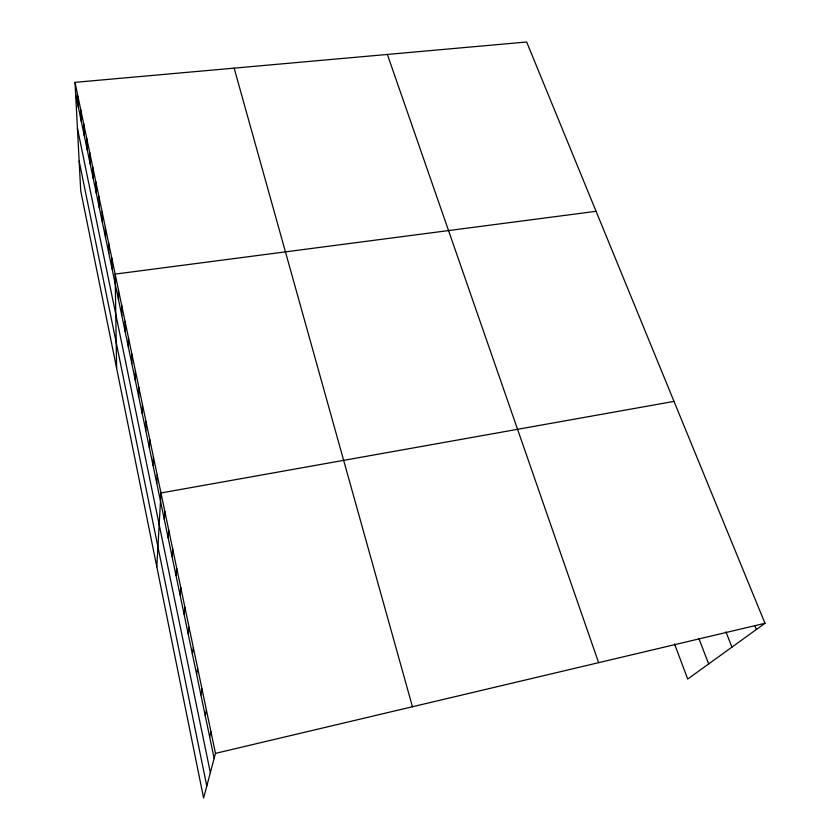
<?xml version="1.0" encoding="UTF-8"?>
<svg xmlns="http://www.w3.org/2000/svg" width="840" height="840" viewBox="0 0 840 840"><rect width="100%" height="100%" fill="white"/><g stroke="black" fill="none" stroke-linecap="round" stroke-linejoin="round"><path stroke-width="1.26" d="M128.447 347.445L128.457 337.628M131.828 363.668L131.88 354.018M135.251 380.111L135.356 370.608M138.726 396.743L138.873 387.419M142.244 413.606L142.443 404.439M145.803 430.668L146.044 421.691M149.404 447.962L149.709 439.163M153.059 465.476L153.416 456.855M156.755 483.221L157.164 474.789M156.797 566.769L160.965 492.965L674.016 401.394M164.304 519.404L164.829 511.382M168.147 537.863L168.735 530.051M172.053 556.563L172.694 548.972M176.001 575.526L176.704 568.155M180.012 594.741L180.779 587.601M184.076 614.219L184.905 607.309M188.191 633.958L189.095 627.301M192.371 653.982L193.337 647.577M196.602 674.279L197.642 668.136M200.897 694.869L201.999 688.989M205.244 715.743L206.43 710.147M209.664 736.922L210.924 731.598M75.012 82.352L215.481 753.375L203.595 798L80.714 190.806L75.012 82.352L526.659 42L764.988 623.291L687.719 679.035L674.541 643.965M215.481 753.375L764.988 623.291M596.075 211.312L115.154 274.103L116.603 368.151M754.929 625.842L756.409 629.475M725.928 631.89L731.955 647.125M698.891 638.526L708.666 663.925M387.366 54.443L598.626 662.676M234.14 68.135L412.451 706.745M75.642 94.237L214.148 758.404M77.427 128.331L210.347 772.632M79.149 161.091L206.777 786.041M77.889 96.054L78.477 107.846M80.787 109.935L81.354 121.621M83.727 123.963L84.252 135.555M86.698 138.169L87.203 149.656M89.712 152.544L90.174 163.926M92.757 167.097L93.188 178.364M95.834 181.828L96.233 192.98M98.963 196.739L99.32 207.774M102.123 211.827L102.438 222.737M105.315 227.105L105.599 237.899M108.559 242.571L108.801 253.239M111.836 258.237L112.035 268.769M118.419 289.695L118.535 299.943M121.716 305.477L121.8 315.578M125.066 321.447L125.097 331.411"/></g></svg>
